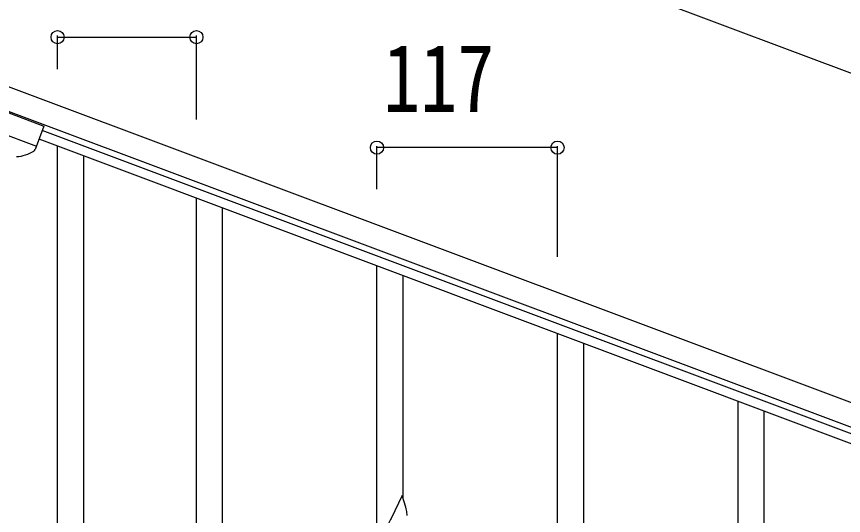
# Model space of a CAD drawing. Units: millimetres, scale not verified. Extents: x -4143 to 4140, y -2900 to 2898.
# Drawn here: x 2704 to 3240, y 1488 to 1811 of the extents above; entities that cross this region are included whole.
import ezdxf
from ezdxf.enums import TextEntityAlignment as Align

# ---------------------------------------------------------------- set-up
doc = ezdxf.new("R2010")
doc.units = ezdxf.units.MM
doc.header["$LTSCALE"] = 10
doc.layers.add('0-3_YKK_A1', color=4, linetype='Continuous')
doc.layers.add('0-4_YKK_D', color=6, linetype='Continuous')
doc.styles.add('ＭＳ ゴシック', font='')
doc.styles.get('ＭＳ ゴシック').set_extended_font_data('MS Gothic')

msp = doc.modelspace()

# ---------------------------------------------------------------- linework, layer by layer
at = {"layer": '0-3_YKK_A1'}
for p, q in [((2640.55, 1787.46), (3377.89, 1510.9)), ((2635.28, 1773.42), (3372.62, 1496.86)), ((2684.65, 1753.96), (2722.1, 1739.91)), ((2679.74, 1740.85), (2717.19, 1726.8)), ((2722.1, 1739.91), (2716.37, 1724.63)), ((3328.06, 1509.3), (2721.01, 1736.99)), ((3325.95, 1503.68), (2718.9, 1731.37)), ((2730.89, 1069.6), (2730.89, 1726.88)), ((2747.89, 1063.22), (2747.89, 1720.5)), ((2820.89, 1454.45), (2820.89, 1693.12)), ((2837.89, 1461.53), (2837.89, 1686.74)), ((2937.89, 1465.56), (2937.89, 1649.24)), ((2954.89, 1498.48), (2954.89, 1642.86)), ((3054.89, 1421.68), (3054.89, 1605.35)), ((3071.89, 1454.6), (3071.89, 1598.98)), ((3171.89, 1322.8), (3171.89, 1561.47)), ((3188.89, 1329.88), (3188.89, 1555.09))]:
    msp.add_line(p, q, dxfattribs=at)
for points in [[(2954.29, 1500.51), (2947.06, 1485.65), (2946.72, 1484.98), (2943.9, 1479.34), (2942.34, 1476.05), (2941.23, 1473.59), (2939.76, 1470.06), (2938.99, 1468.03)], [(2957.02, 1490.97), (2956.8, 1491.91), (2956.55, 1492.86), (2954.29, 1500.51)]]:
    msp.add_lwpolyline(points, dxfattribs=at)
for centre, radius, start, end in [((2702.68, 1745.06), 25, 273.7315, 300.94), ((2714.5, 1725.33), 2, 300.94, 339.44), ((2915.55, 1482.26), 42.37, 9.5672, 11.859), ((2912.7, 1482.66), 45.12, 6.176, 8.4678)]:
    msp.add_arc(centre, radius, start, end, dxfattribs=at)
at = {"layer": '0-4_YKK_D'}
for p, q in [((2710.79, 1974.72), (3448.13, 1698.16)), ((2730.89, 1776.86), (2730.89, 1798.54)), ((2730.89, 1797.54), (2820.89, 1797.54)), ((2820.89, 1744.25), (2820.89, 1798.54)), ((2937.89, 1699.09), (2937.89, 1726.93)), ((3054.89, 1725.93), (2937.89, 1725.93)), ((3054.89, 1655.21), (3054.89, 1726.93))]:
    msp.add_line(p, q, dxfattribs=at)
for centre in [(2730.89, 1797.54), (2820.89, 1797.54), (2937.89, 1725.93), (3054.89, 1725.93)]:
    msp.add_circle(centre, 4.25, dxfattribs=at)

# ---------------------------------------------------------------- texts
at = {"layer": '0-4_YKK_D', "style": 'ＭＳ ゴシック', "width": 0.8}
msp.add_text('117', height=43.99, dxfattribs=at).set_placement((2941.99, 1735.93), align=Align.BOTTOM_LEFT)

doc.saveas('drawing.dxf')
